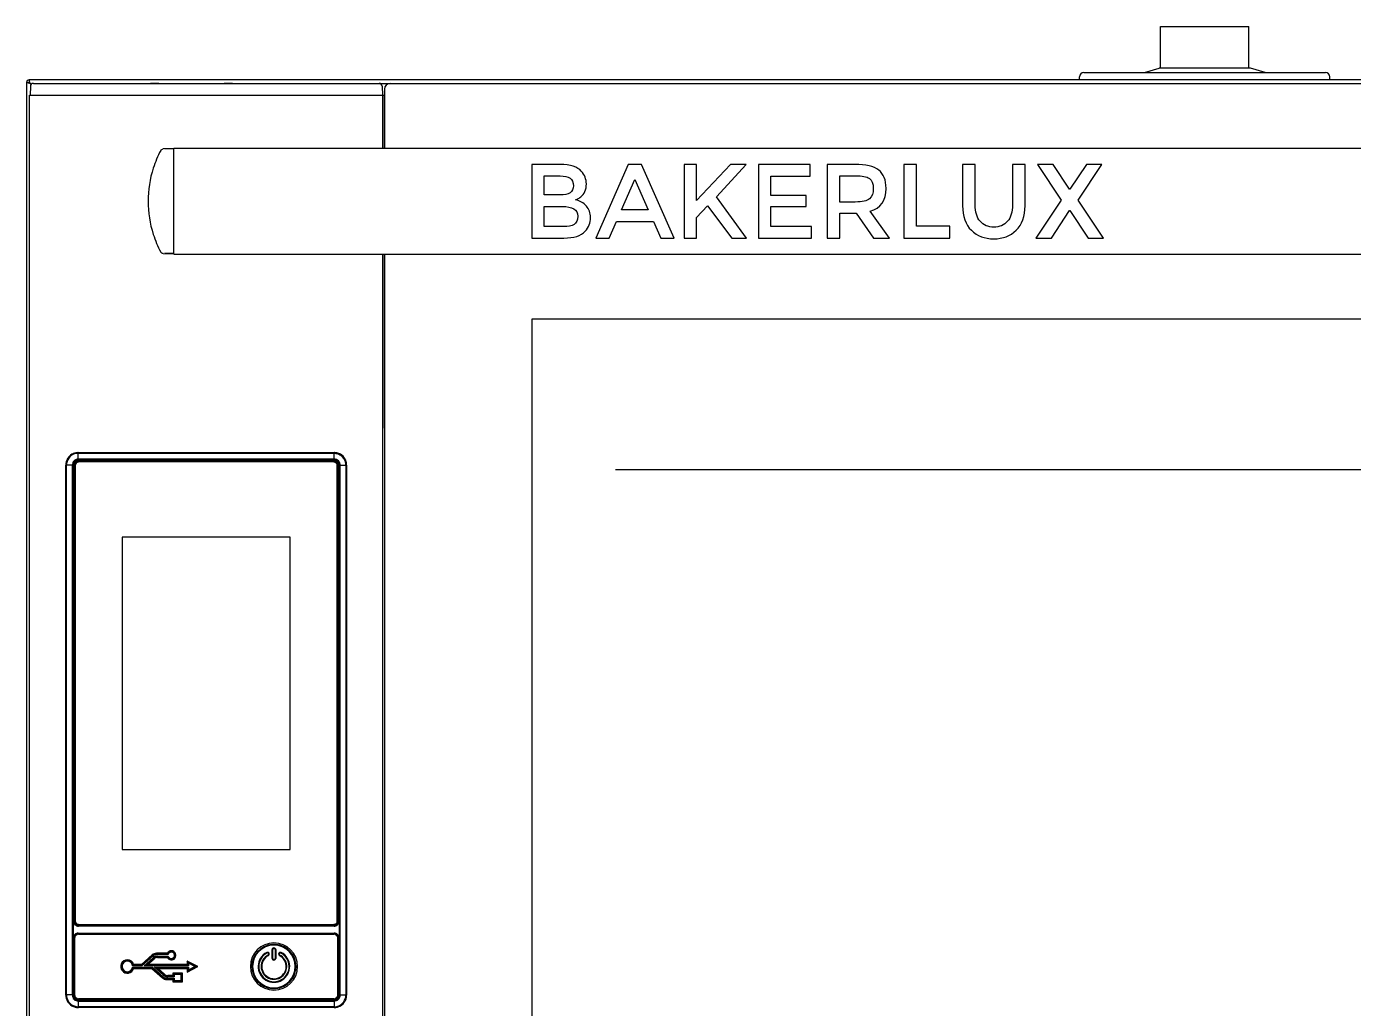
# Model space of a CAD drawing. Header units: millimetres. Extents: x 1025 to 6152, y 4116 to 7264.
# Drawn here: x 3914 to 4364.5, y 5778.5 to 6111.8 of the extents above; entities that cross this region are included whole.
import ezdxf

# ---------------------------------------------------------------- set-up
doc = ezdxf.new("R2010")
doc.units = ezdxf.units.MM
doc.header["$LTSCALE"] = 346.5
doc.layers.get('0').update_dxf_attribs({"linetype": 'CONTINUOUS'})
doc.layers.add('ASSI', color=7, linetype='CONTINUOUS')
doc.layers.add('GEOM', color=7, linetype='CONTINUOUS')

msp = doc.modelspace()

# ---------------------------------------------------------------- linework, layer by layer
at = {"color": 7, "linetype": 'Continuous'}
for p, q in [((3913.96, 6092.8), (3913.96, 5617.1)), ((3914.15, 6092.8), (3913.96, 6092.8)), ((3914.15, 6092.8), (3914.78, 6092.8)), ((3914.86, 6093.51), (3914.86, 6093.7)), ((4713.06, 6093.7), (3914.86, 6093.7)), ((3914.86, 6093.51), (3914.86, 6092.88)), ((3915.48, 6092.08), (3914.86, 6092.7)), ((3914.96, 6092.8), (3915.56, 6092.19)), ((3915.27, 6091.51), (3915.22, 6088.5)), ((3916.27, 6092.5), (4711.64, 6092.5)), ((3956.01, 6092.5), (3956.01, 6092.55)), ((3956.01, 6092.55), (3958.91, 6092.55)), ((3958.91, 6092.5), (3958.91, 6092.55)), ((3981.01, 6092.5), (3981.01, 6092.55)), ((3981.01, 6092.55), (3983.91, 6092.55)), ((3983.91, 6092.5), (3983.91, 6092.55)), ((4034.71, 6091.51), (4034.76, 6088.5)), ((3914.96, 5657.5), (3914.96, 6088.5)), ((3914.96, 6088.5), (4034.96, 6088.5)), ((3916.6, 6088.5), (4033.38, 6088.5)), ((4034.96, 6088.5), (4034.96, 6070.5)), ((4034.96, 6070.5), (4034.96, 6088.5)), ((4034.96, 6088.5), (4035.46, 6088.5)), ((4035.46, 6090.5), (4035.46, 6070.5)), ((3963.96, 6070.38), (3960.38, 6070.25)), ((3963.96, 6070.28), (3960.88, 6070.18)), ((3963.96, 6034.49), (3963.96, 6070.5)), ((3963.96, 6070.5), (4663.96, 6070.5)), ((4085.46, 6065), (4085.46, 6040)), ((4095.19, 6065), (4085.46, 6065)), ((4118.26, 6065), (4107.24, 6040)), ((4122.76, 6065), (4118.26, 6065)), ((4133.78, 6040), (4122.76, 6065)), ((4137.25, 6065), (4137.25, 6040)), ((4141.47, 6065), (4137.25, 6065)), ((4152.91, 6065), (4141.47, 6052.8)), ((4141.47, 6052.8), (4141.47, 6065)), ((4148.23, 6054.05), (4158.28, 6065)), ((4158.28, 6065), (4152.91, 6065)), ((4162.43, 6065), (4162.43, 6040)), ((4179.99, 6065), (4162.43, 6065)), ((4179.99, 6061.03), (4179.99, 6065)), ((4185.82, 6065), (4185.82, 6040)), ((4195.12, 6065), (4185.82, 6065)), ((4211.85, 6065), (4211.85, 6040)), ((4216.07, 6065), (4211.85, 6065)), ((4216.07, 6044), (4216.07, 6065)), ((4231.78, 6065), (4231.78, 6050.98)), ((4236, 6065), (4231.78, 6065)), ((4236, 6051.16), (4236, 6065)), ((4248.73, 6065), (4248.73, 6051.16)), ((4252.95, 6065), (4248.73, 6065)), ((4252.95, 6050.98), (4252.95, 6065)), ((4257.24, 6065), (4265.22, 6052.84)), ((4262.46, 6065), (4257.24, 6065)), ((4268.04, 6056.56), (4262.46, 6065)), ((4273.8, 6065), (4268.22, 6056.56)), ((4271.05, 6052.84), (4279.02, 6065)), ((4279.02, 6065), (4273.8, 6065)), ((4089.68, 6054.63), (4089.68, 6061.1)), ((4089.68, 6061.1), (4095.08, 6061.1)), ((4115.97, 6049.58), (4120.51, 6059.88)), ((4120.51, 6059.88), (4125.05, 6049.58)), ((4166.65, 6054.41), (4166.65, 6061.03)), ((4166.65, 6061.03), (4179.99, 6061.03)), ((4190.04, 6052.23), (4190.04, 6061.17)), ((4190.04, 6061.17), (4195.4, 6061.17)), ((4268.22, 6056.56), (4268.04, 6056.56)), ((4095.04, 6054.63), (4089.68, 6054.63)), ((4089.68, 6043.9), (4089.68, 6050.73)), ((4089.68, 6050.73), (4095.76, 6050.73)), ((4141.47, 6047.01), (4145.12, 6050.94)), ((4145.12, 6050.94), (4153.41, 6040)), ((4158.42, 6040), (4148.23, 6054.05)), ((4178.63, 6054.41), (4166.65, 6054.41)), ((4166.65, 6043.97), (4166.65, 6050.66)), ((4166.65, 6050.66), (4178.63, 6050.66)), ((4178.63, 6050.66), (4178.63, 6054.41)), ((4195.29, 6052.23), (4190.04, 6052.23)), ((4265.22, 6052.84), (4256.63, 6040)), ((4279.63, 6040), (4271.05, 6052.84)), ((4125.05, 6049.58), (4115.97, 6049.58)), ((4141.47, 6040), (4141.47, 6047.01)), ((4190.04, 6040), (4190.04, 6048.4)), ((4190.04, 6048.4), (4195.58, 6048.4)), ((4195.58, 6048.4), (4201.55, 6040)), ((4206.92, 6040), (4200.37, 6049.08)), ((4261.89, 6040), (4268.04, 6049.4)), ((4268.04, 6049.4), (4268.22, 6049.4)), ((4268.22, 6049.4), (4274.37, 6040)), ((4096.3, 6043.9), (4089.68, 6043.9)), ((4111.75, 6040), (4114.25, 6045.68)), ((4114.25, 6045.68), (4126.77, 6045.68)), ((4126.77, 6045.68), (4129.27, 6040)), ((4180.42, 6043.97), (4166.65, 6043.97)), ((4180.42, 6040), (4180.42, 6043.97)), ((4227.48, 6044), (4216.07, 6044)), ((4227.48, 6040), (4227.48, 6044)), ((4085.46, 6040), (4096.4, 6040)), ((4107.24, 6040), (4111.75, 6040)), ((4129.27, 6040), (4133.78, 6040)), ((4137.25, 6040), (4141.47, 6040)), ((4153.41, 6040), (4158.42, 6040)), ((4162.43, 6040), (4180.42, 6040)), ((4185.82, 6040), (4190.04, 6040)), ((4201.55, 6040), (4206.92, 6040)), ((4211.85, 6040), (4227.48, 6040)), ((4256.63, 6040), (4261.89, 6040)), ((4274.37, 6040), (4279.63, 6040)), ((3960.38, 6034.74), (3963.96, 6034.62)), ((3963.96, 6034.71), (3960.88, 6034.82)), ((3963.96, 6034.5), (4663.96, 6034.5)), ((4034.96, 6034.5), (4034.96, 5975.5)), ((4034.96, 5657.5), (4034.96, 6034.5)), ((4035.46, 6034.5), (4035.46, 5655.5)), ((4085.46, 6012.5), (4085.46, 5733.5)), ((4542.46, 6012.5), (4085.46, 6012.5))]:
    msp.add_line(p, q, dxfattribs=at)
at = {"color": 9, "linetype": 'Continuous'}
for p, q in [((3931.53, 5967.17), (3931.53, 5967.18)), ((3931.53, 5967.17), (4018.38, 5967.17)), ((3931.54, 5965.5), (3931.54, 5966.94)), ((3931.54, 5966.94), (4018.37, 5966.94)), ((3931.54, 5964.98), (3931.54, 5965.5)), ((3931.54, 5964.71), (3931.54, 5964.98)), ((4018.37, 5964.98), (3931.54, 5964.98)), ((4018.38, 5964.71), (3931.54, 5964.71)), ((4018.37, 5965.5), (4018.37, 5966.94)), ((4018.37, 5964.98), (4018.37, 5965.5)), ((4018.38, 5964.71), (4018.37, 5964.95)), ((4018.38, 5967.17), (4018.39, 5967.18)), ((3927.29, 5962.92), (3927.28, 5962.93)), ((3927.29, 5783.07), (3927.29, 5962.92)), ((3928.71, 5962.91), (3927.51, 5962.91)), ((3927.51, 5783.08), (3927.51, 5962.91)), ((3929.47, 5962.91), (3928.71, 5962.91)), ((3929.47, 5962.91), (3929.47, 5783.08)), ((3929.75, 5962.91), (3929.5, 5962.91)), ((3929.75, 5962.91), (3929.75, 5783.08)), ((3930.33, 5962.86), (3930.2, 5962.86)), ((3930.2, 5808.14), (3930.2, 5962.5)), ((3930.45, 5962.86), (3930.33, 5962.86)), ((3931.6, 5964.13), (3931.6, 5964.26)), ((3931.6, 5964.01), (3931.6, 5964.13)), ((4018.32, 5964.13), (4018.32, 5964.26)), ((4018.32, 5964.01), (4018.32, 5964.13)), ((4019.47, 5962.86), (4019.59, 5962.86)), ((4019.59, 5962.86), (4019.72, 5962.86)), ((4019.72, 5962.5), (4019.72, 5808.14)), ((4020.17, 5962.91), (4020.44, 5962.91)), ((4020.17, 5783.08), (4020.17, 5962.91)), ((4020.44, 5783.08), (4020.44, 5962.91)), ((4020.44, 5962.91), (4021.21, 5962.91)), ((4021.21, 5962.91), (4022.4, 5962.91)), ((4022.4, 5962.91), (4022.4, 5783.08)), ((4022.63, 5962.92), (4022.64, 5962.93)), ((4022.63, 5962.92), (4022.63, 5783.07)), ((3930.33, 5808.14), (3930.2, 5808.14)), ((3930.45, 5808.14), (3930.33, 5808.14)), ((3931.6, 5806.99), (3931.6, 5806.87)), ((4018.32, 5806.99), (4018.32, 5806.87)), ((3929.85, 5783.04), (3929.85, 5802.45)), ((3929.85, 5802.45), (3930.1, 5802.45)), ((3930.1, 5783.04), (3930.1, 5802.45)), ((3930.1, 5802.45), (3930.19, 5802.37)), ((3931.5, 5804.1), (4018.41, 5804.1)), ((3931.5, 5804.1), (3931.5, 5803.85)), ((3931.5, 5803.85), (3931.59, 5803.76)), ((3931.5, 5803.85), (4018.41, 5803.85)), ((3931.56, 5806.7), (3931.6, 5806.74)), ((3931.59, 5803.74), (3931.59, 5803.76)), ((3931.59, 5803.76), (3931.76, 5803.76)), ((3931.59, 5803.73), (3931.59, 5803.74)), ((3931.6, 5806.87), (3931.6, 5806.74)), ((4018.32, 5806.74), (3931.6, 5806.74)), ((3931.76, 5803.76), (4018.16, 5803.76)), ((4018.16, 5803.76), (4018.33, 5803.76)), ((4018.32, 5806.87), (4018.32, 5806.74)), ((4018.35, 5806.7), (4018.32, 5806.74)), ((4018.41, 5803.85), (4018.33, 5803.76)), ((4018.33, 5803.74), (4018.33, 5803.76)), ((4018.33, 5803.73), (4018.33, 5803.74)), ((4018.41, 5804.1), (4018.41, 5803.85)), ((4019.81, 5802.45), (4019.73, 5802.37)), ((4020.06, 5802.45), (4019.81, 5802.45)), ((4019.81, 5802.45), (4019.81, 5783.04)), ((4020.06, 5802.45), (4020.06, 5783.04)), ((3930.21, 5802.37), (3930.19, 5802.37)), ((3930.19, 5802.25), (3930.19, 5802.37)), ((3930.19, 5783.25), (3930.19, 5802.25)), ((3930.26, 5802.37), (3930.21, 5802.37)), ((4019.66, 5802.37), (4019.71, 5802.37)), ((4019.71, 5802.37), (4019.73, 5802.37)), ((4019.73, 5802.37), (4019.73, 5802.25)), ((4019.73, 5802.25), (4019.73, 5783.25)), ((3927.29, 5783.07), (3927.28, 5783.06)), ((3928.71, 5783.08), (3927.51, 5783.08)), ((3929.47, 5783.08), (3928.71, 5783.08)), ((3929.75, 5783.08), (3929.47, 5783.08)), ((3929.85, 5783.04), (3930.1, 5783.04)), ((3930.1, 5783.04), (3930.19, 5783.13)), ((3930.19, 5783.13), (3930.19, 5783.25)), ((3930.21, 5783.13), (3930.19, 5783.13)), ((3930.26, 5783.13), (3930.21, 5783.13)), ((3931.5, 5781.64), (3931.59, 5781.73)), ((3931.5, 5781.39), (3931.5, 5781.64)), ((4018.41, 5781.64), (3931.5, 5781.64)), ((4018.41, 5781.39), (3931.5, 5781.39)), ((3931.54, 5781.29), (4018.38, 5781.29)), ((3931.54, 5781.29), (3931.54, 5781.04)), ((3931.54, 5781.01), (3931.54, 5780.5)), ((3931.54, 5781.01), (4018.37, 5781.01)), ((3931.54, 5780.5), (3931.54, 5779.05)), ((3931.59, 5781.77), (3931.59, 5781.75)), ((3931.59, 5781.75), (3931.59, 5781.73)), ((3931.76, 5781.73), (3931.59, 5781.73)), ((4018.16, 5781.73), (3931.76, 5781.73)), ((4018.33, 5781.73), (4018.16, 5781.73)), ((4018.33, 5781.77), (4018.33, 5781.75)), ((4018.33, 5781.75), (4018.33, 5781.73)), ((4018.41, 5781.64), (4018.33, 5781.73)), ((4018.38, 5781.29), (4018.37, 5781.01)), ((4018.37, 5781.01), (4018.37, 5780.5)), ((4018.37, 5780.5), (4018.37, 5779.05)), ((4018.41, 5781.39), (4018.41, 5781.64)), ((4019.66, 5783.13), (4019.71, 5783.13)), ((4019.71, 5783.13), (4019.73, 5783.13)), ((4019.73, 5783.25), (4019.73, 5783.13)), ((4019.81, 5783.04), (4019.73, 5783.13)), ((4020.06, 5783.04), (4019.81, 5783.04)), ((4020.17, 5783.08), (4020.41, 5783.08)), ((4020.44, 5783.08), (4021.21, 5783.08)), ((4021.21, 5783.08), (4022.4, 5783.08)), ((4022.63, 5783.07), (4022.64, 5783.06)), ((4018.38, 5778.83), (3931.53, 5778.83)), ((3931.53, 5778.83), (3931.53, 5778.82)), ((4018.37, 5779.05), (3931.54, 5779.05)), ((4018.38, 5778.83), (4018.39, 5778.82))]:
    msp.add_line(p, q, dxfattribs=at)
at = {"color": 2, "linetype": 'Continuous'}
msp.add_line((4113.96, 5961.4), (4513.96, 5961.4), dxfattribs=at)
at = {"color": 9, "linetype": 'Continuous'}
for points in [[(4018.38, 5964.71), (4018.37, 5964.8), (4018.37, 5964.9), (4018.37, 5964.98)], [(3929.75, 5962.91), (3929.65, 5962.91), (3929.56, 5962.91), (3929.47, 5962.91)], [(3931.54, 5781.29), (3931.54, 5781.19), (3931.54, 5781.1), (3931.54, 5781.01)], [(4020.17, 5783.08), (4020.27, 5783.08), (4020.36, 5783.08), (4020.44, 5783.08)]]:
    msp.add_lwpolyline(points, dxfattribs=at)
at = {"color": 7, "linetype": 'Continuous'}
for centre, radius, start, end in [((3914.86, 6092.8), 0.9, 90, 180), ((3914.86, 6092.8), 0.1, 90, 180), ((3916.27, 6091.5), 1, 90, 179), ((4033.71, 6091.5), 1, 1, 90), ((4037.46, 6090.5), 2, 90, 180), ((3991.8, 6052.45), 36.6, 151.8419, 162.0508), ((3991.69, 6052.5), 36.48, 162.0646, 197.9354), ((3991.8, 6052.54), 36.6, 197.9493, 208.1581), ((3997.96, 5792.75), 7.5, 0, 168.75), ((3997.96, 5792.75), 7.5, 0, 168.75), ((3997.96, 5792.75), 7.5, 168.75, 180), ((3997.96, 5792.75), 7.5, 168.75, 180), ((3997.96, 5792.75), 7.5, 180, 348.75), ((3997.96, 5792.75), 7.5, 348.75, 0), ((3997.96, 5792.75), 7.5, 348.75, 0)]:
    msp.add_arc(centre, radius, start, end, dxfattribs=at)
at = {"color": 9, "linetype": 'Continuous'}
for centre, radius, start, end in [((3931.55, 5962.92), 4.26, 153.0369, 162.8276), ((3931.55, 5962.91), 4.03, 98.9758, 171.4052), ((3931.54, 5962.92), 4.26, 144.2295, 153.0203), ((3931.54, 5962.92), 4.25, 137.9545, 144.2272), ((3931.54, 5962.91), 4.26, 131.0569, 137.9454), ((3931.54, 5962.92), 4.25, 124.2566, 131.0508), ((3931.54, 5962.91), 4.26, 118.4228, 124.2541), ((3931.54, 5962.91), 4.26, 107.3361, 118.4073), ((3931.54, 5962.91), 4.25, 102.0486, 107.3202), ((3931.54, 5962.91), 4.26, 92.4816, 102.0374), ((3931.55, 5962.91), 4.03, 90.0459, 98.9808), ((3931.54, 5962.93), 4.24, 90.0409, 92.4762), ((4018.37, 5962.91), 4.03, 81.3986, 89.9555), ((4018.38, 5962.93), 4.24, 87.6693, 89.9597), ((4018.38, 5962.91), 4.26, 78.0579, 87.663), ((4018.38, 5962.92), 4.25, 72.8415, 78.0475), ((4018.38, 5962.91), 4.26, 63.0369, 72.8276), ((4018.38, 5962.91), 4.26, 54.2295, 63.0203), ((4018.37, 5962.91), 4.03, 8.9758, 61.0408), ((4018.38, 5962.92), 4.25, 47.9545, 54.2272), ((4018.37, 5962.91), 4.26, 41.0569, 47.9454), ((4018.38, 5962.92), 4.25, 34.2566, 41.0508), ((4018.38, 5962.92), 4.26, 28.4228, 34.2541), ((4018.37, 5962.92), 4.26, 17.3361, 28.4073), ((3931.55, 5962.92), 4.26, 168.0579, 177.663), ((3931.53, 5962.92), 4.24, 177.6693, 179.9597), ((3931.54, 5962.92), 4.25, 162.8415, 168.0475), ((3931.54, 5962.91), 4.03, 171.3986, 179.9555), ((3931.61, 5962.85), 1.41, 162.4712, 179.924), ((4018.32, 5962.85), 1.41, 72.4712, 89.924), ((4018.37, 5962.91), 4.03, 0.0459, 8.9808), ((4018.38, 5962.92), 4.25, 12.0486, 17.3202), ((4018.37, 5962.92), 4.26, 2.4816, 12.0374), ((4018.39, 5962.92), 4.24, 0.0409, 2.4762), ((4018.31, 5808.14), 1.41, 342.4712, 359.924), ((3931.5, 5802.45), 1.65, 89.9858, 180.0142), ((3931.51, 5802.45), 1.41, 165.3672, 179.9758), ((3931.59, 5802.35), 1.41, 90.0882, 108.9329), ((3931.5, 5802.45), 1.41, 90.0108, 103.7349), ((3931.6, 5808.15), 1.41, 252.4712, 269.924), ((4018.32, 5802.36), 1.41, 73.6062, 89.9341), ((4018.42, 5802.45), 1.65, 359.9858, 90.0142), ((4018.41, 5802.44), 1.41, 75.3672, 89.9758), ((4018.32, 5802.36), 1.41, 0.0882, 18.9329), ((4018.41, 5802.45), 1.41, 0.0108, 13.7349), ((3997.96, 5792.75), 8, 0, 180), ((3997.96, 5792.75), 7.25, 0, 180), ((3997.96, 5792.75), 8, 180, 0), ((3997.96, 5792.75), 7.25, 180, 0), ((3931.53, 5783.08), 4.24, 180.0409, 182.4762), ((3931.55, 5783.08), 4.26, 182.4816, 192.0374), ((3931.54, 5783.08), 4.25, 192.0486, 197.3202), ((3931.55, 5783.08), 4.26, 197.3361, 208.4073), ((3931.54, 5783.09), 4.03, 180.0459, 188.9808), ((3931.55, 5783.09), 4.03, 188.9758, 241.0408), ((3931.54, 5783.08), 4.26, 208.4228, 214.2541), ((3931.54, 5783.08), 4.25, 214.2566, 221.0508), ((3931.54, 5783.08), 4.26, 221.0569, 227.9454), ((3931.54, 5783.08), 4.25, 227.9545, 234.2272), ((3931.5, 5783.04), 1.65, 179.9858, 270.0142), ((3931.51, 5783.04), 1.41, 180.0108, 193.7349), ((3931.6, 5783.13), 1.41, 180.0882, 198.9329), ((3931.5, 5783.05), 1.41, 255.3672, 269.9758), ((3931.59, 5783.14), 1.41, 253.6062, 269.9341), ((4018.32, 5783.14), 1.41, 270.0882, 288.9329), ((4018.42, 5783.04), 1.65, 269.9858, 0.0142), ((4018.41, 5783.05), 1.41, 270.0108, 283.7349), ((4018.37, 5783.09), 4.03, 278.9758, 351.4052), ((4018.41, 5783.04), 1.41, 345.3672, 359.9758), ((4018.37, 5783.08), 4.26, 311.0569, 317.9454), ((4018.38, 5783.08), 4.25, 317.9545, 324.2272), ((4018.38, 5783.08), 4.26, 324.2295, 333.0203), ((4018.37, 5783.08), 4.26, 333.0369, 342.8276), ((4018.37, 5783.09), 4.03, 351.3986, 359.9555), ((4018.38, 5783.08), 4.25, 342.8415, 348.0475), ((4018.37, 5783.08), 4.26, 348.0579, 357.663), ((4018.39, 5783.08), 4.24, 357.6693, 359.9597), ((3931.54, 5783.08), 4.26, 234.2295, 243.0203), ((3931.54, 5783.08), 4.26, 243.0369, 252.8276), ((3931.54, 5783.08), 4.25, 252.8415, 258.0475), ((3931.54, 5783.08), 4.26, 258.0579, 267.663), ((3931.55, 5783.08), 4.03, 261.3986, 269.9555), ((3931.54, 5783.07), 4.24, 267.6693, 269.9597), ((4018.37, 5783.08), 4.03, 270.0459, 278.9808), ((4018.38, 5783.07), 4.24, 270.0409, 272.4762), ((4018.38, 5783.08), 4.26, 272.4816, 282.0374), ((4018.38, 5783.08), 4.25, 282.0486, 287.3202), ((4018.38, 5783.08), 4.26, 287.3361, 298.4073), ((4018.38, 5783.08), 4.26, 298.4228, 304.2541), ((4018.38, 5783.08), 4.25, 304.2566, 311.0508)]:
    msp.add_arc(centre, radius, start, end, dxfattribs=at)
at = {"color": 7, "linetype": 'Continuous'}
for centre, major_axis, start_param, end_param in [((3931.53, 5962.92), (-3.01, 3.01), -0.523121, 0.52312), ((3931.53, 5962.92), (-3.01, 3.01), -0.784789, -0.523121), ((4018.39, 5962.92), (3.01, 3.01), 0.52312, 0.784789), ((4018.39, 5962.92), (3.01, 3.01), -0.523121, 0.52312), ((3931.53, 5962.92), (3.01, -3.01), -2.618472, -2.356803), ((4018.39, 5962.92), (3.01, 3.01), -0.784789, -0.523121), ((3931.53, 5783.07), (3.01, 3.01), 2.356803, 2.618472), ((3931.53, 5783.07), (3.01, 3.01), -3.664713, -2.618472), ((4018.39, 5783.07), (3.01, -3.01), -0.523121, 0.52312), ((4018.39, 5783.07), (3.01, -3.01), 0.52312, 0.784789), ((3931.53, 5783.07), (3.01, 3.01), -2.618472, -2.356803), ((4018.39, 5783.07), (3.01, -3.01), -0.784789, -0.523121)]:
    msp.add_ellipse(centre, major_axis=major_axis, ratio=0.998783, start_param=start_param, end_param=end_param, dxfattribs=at)
for points, knots in [([(3914.15, 6092.8), (3914.25, 6092.78), (3914.49, 6092.74), (3914.73, 6092.71), (3914.86, 6092.7)], [0, 0, 0, 0, 0.444743, 1, 1, 1, 1]), ([(3914.78, 6092.8), (3914.78, 6092.79), (3914.81, 6092.75), (3914.84, 6092.72), (3914.86, 6092.7)], [0, 0, 0, 0, 0.232177, 1, 1, 1, 1]), ([(3914.86, 6093.51), (3914.88, 6093.4), (3914.91, 6093.17), (3914.94, 6092.93), (3914.96, 6092.8)], [0, 0, 0, 0, 0.444743, 1, 1, 1, 1]), ([(3914.86, 6092.88), (3914.87, 6092.87), (3914.9, 6092.85), (3914.93, 6092.82), (3914.96, 6092.8)], [0, 0, 0, 0, 0.232177, 1, 1, 1, 1])]:
    msp.add_open_spline(points, degree=3, knots=knots, dxfattribs=at)
for points in [[(3959.53, 6069.72), (3959.69, 6070.02), (3960.05, 6070.24), (3960.38, 6070.25)], [(4099.55, 6064.37), (4098.33, 6064.78), (4096.87, 6065), (4095.19, 6065)], [(4102.3, 6062.74), (4101.7, 6063.42), (4100.77, 6063.96), (4099.55, 6064.37)], [(4203.31, 6063.07), (4201.66, 6064.35), (4198.91, 6065), (4195.12, 6065)], [(4095.08, 6061.1), (4096.62, 6061.1), (4097.76, 6060.81), (4098.5, 6060.29)], [(4098.5, 6060.29), (4099.23, 6059.78), (4099.62, 6058.92), (4099.62, 6057.74)], [(4104.02, 6058.38), (4104.02, 6059.99), (4103.45, 6061.46), (4102.3, 6062.74)], [(4195.4, 6061.17), (4197.65, 6061.17), (4199.23, 6060.85), (4200.12, 6060.23)], [(4200.12, 6060.23), (4200.98, 6059.63), (4201.45, 6058.52), (4201.45, 6056.88)], [(4205.77, 6056.88), (4205.77, 6059.7), (4204.95, 6061.78), (4203.31, 6063.07)], [(4099.62, 6057.74), (4099.62, 6055.66), (4098.08, 6054.63), (4095.04, 6054.63)], [(4102.16, 6054.02), (4103.38, 6054.95), (4104.02, 6056.41), (4104.02, 6058.38)], [(4201.45, 6056.88), (4201.45, 6055.23), (4201.02, 6054.05), (4200.16, 6053.34)], [(4200.37, 6049.08), (4203.95, 6050.15), (4205.77, 6052.73), (4205.77, 6056.88)], [(4095.76, 6050.73), (4099.3, 6050.73), (4101.09, 6049.62), (4101.09, 6047.4)], [(4100.34, 6052.98), (4100.77, 6053.16), (4101.05, 6053.3), (4101.23, 6053.38)], [(4104.02, 6050.87), (4103.09, 6051.94), (4101.88, 6052.62), (4100.34, 6052.98)], [(4101.23, 6053.38), (4101.37, 6053.45), (4101.7, 6053.66), (4102.16, 6054.02)], [(4105.42, 6046.94), (4105.42, 6048.51), (4104.95, 6049.8), (4104.02, 6050.87)], [(4200.16, 6053.34), (4199.3, 6052.59), (4197.65, 6052.23), (4195.29, 6052.23)], [(4231.78, 6050.98), (4231.78, 6047.37), (4232.74, 6044.58), (4234.73, 6042.64)], [(4237.7, 6045.71), (4236.57, 6047.04), (4236, 6048.87), (4236, 6051.16)], [(4248.73, 6051.16), (4248.73, 6048.87), (4248.16, 6047.04), (4247.02, 6045.71)], [(4249.97, 6042.65), (4251.95, 6044.58), (4252.95, 6047.37), (4252.95, 6050.98)], [(4101.09, 6047.4), (4101.09, 6046.04), (4100.66, 6045.11), (4099.84, 6044.61)], [(4103.62, 6042.33), (4104.81, 6043.65), (4105.42, 6045.18), (4105.42, 6046.94)], [(4242.36, 6043.72), (4240.39, 6043.72), (4238.86, 6044.36), (4237.7, 6045.71)], [(4247.02, 6045.71), (4245.87, 6044.36), (4244.29, 6043.72), (4242.36, 6043.72)], [(4099.84, 6044.61), (4099.01, 6044.11), (4097.83, 6043.9), (4096.3, 6043.9)], [(4096.4, 6040), (4099.8, 6040), (4102.2, 6040.75), (4103.62, 6042.33)], [(4234.73, 6042.64), (4236.71, 6040.71), (4239.25, 6039.75), (4242.36, 6039.75)], [(4242.36, 6039.75), (4245.44, 6039.75), (4247.98, 6040.71), (4249.97, 6042.65)], [(3960.38, 6034.74), (3960.05, 6034.76), (3959.69, 6034.98), (3959.53, 6035.27)]]:
    msp.add_open_spline(points, degree=3, dxfattribs=at)
at = {"color": 9, "linetype": 'Continuous'}
for points, knots in [([(3931.54, 5964.98), (3931.02, 5964.98), (3929.92, 5964.54), (3929.47, 5963.44), (3929.47, 5962.91)], [0, 0, 0, 0, 0.500075, 1, 1, 1, 1]), ([(3931.54, 5964.71), (3931.08, 5964.71), (3930.13, 5964.33), (3929.74, 5963.37), (3929.75, 5962.91)], [0, 0, 0, 0, 0.500075, 1, 1, 1, 1]), ([(3931.53, 5967.17), (3931.54, 5967.16), (3931.53, 5967.08), (3931.54, 5967.01), (3931.54, 5966.94)], [0, 0, 0, 0, 0.081765, 1, 1, 1, 1]), ([(4018.38, 5967.17), (4018.37, 5967.15), (4018.39, 5967.07), (4018.37, 5967), (4018.37, 5966.94)], [0, 0, 0, 0, 0.284532, 1, 1, 1, 1]), ([(4020.44, 5962.91), (4020.44, 5963.44), (4020, 5964.54), (4018.9, 5964.98), (4018.37, 5964.98)], [0, 0, 0, 0, 0.500075, 1, 1, 1, 1]), ([(4020.17, 5962.91), (4020.17, 5963.37), (4019.79, 5964.33), (4018.83, 5964.71), (4018.38, 5964.71)], [0, 0, 0, 0, 0.500075, 1, 1, 1, 1]), ([(3927.29, 5962.92), (3927.3, 5962.91), (3927.39, 5962.92), (3927.46, 5962.91), (3927.51, 5962.91)], [0, 0, 0, 0, 0.284532, 1, 1, 1, 1]), ([(4022.63, 5962.92), (4022.63, 5962.92), (4022.55, 5962.92), (4022.47, 5962.91), (4022.4, 5962.91)], [0, 0, 0, 0, 0.081765, 1, 1, 1, 1]), ([(3927.29, 5783.07), (3927.29, 5783.08), (3927.37, 5783.07), (3927.44, 5783.08), (3927.51, 5783.08)], [0, 0, 0, 0, 0.081765, 1, 1, 1, 1]), ([(3929.47, 5783.08), (3929.47, 5782.55), (3929.92, 5781.46), (3931.02, 5781.01), (3931.54, 5781.01)], [0, 0, 0, 0, 0.500075, 1, 1, 1, 1]), ([(3929.75, 5783.08), (3929.74, 5782.62), (3930.13, 5781.67), (3931.08, 5781.28), (3931.54, 5781.29)], [0, 0, 0, 0, 0.500075, 1, 1, 1, 1]), ([(4018.37, 5781.01), (4018.9, 5781.01), (4020, 5781.46), (4020.44, 5782.55), (4020.44, 5783.08)], [0, 0, 0, 0, 0.500075, 1, 1, 1, 1]), ([(4018.38, 5781.29), (4018.83, 5781.28), (4019.79, 5781.67), (4020.17, 5782.62), (4020.17, 5783.08)], [0, 0, 0, 0, 0.500075, 1, 1, 1, 1]), ([(4022.63, 5783.07), (4022.61, 5783.09), (4022.53, 5783.07), (4022.46, 5783.08), (4022.4, 5783.08)], [0, 0, 0, 0, 0.284532, 1, 1, 1, 1]), ([(3931.53, 5778.83), (3931.55, 5778.84), (3931.53, 5778.93), (3931.54, 5779), (3931.54, 5779.05)], [0, 0, 0, 0, 0.284532, 1, 1, 1, 1]), ([(4018.38, 5778.83), (4018.38, 5778.83), (4018.38, 5778.91), (4018.38, 5778.98), (4018.37, 5779.05)], [0, 0, 0, 0, 0.081765, 1, 1, 1, 1])]:
    msp.add_open_spline(points, degree=3, knots=knots, dxfattribs=at)
for points in [[(4018.97, 5966.9), (4019.44, 5966.83), (4019.91, 5966.67), (4020.32, 5966.44)], [(3930.27, 5963.28), (3930.37, 5963.6), (3930.6, 5963.89), (3930.89, 5964.06)], [(3930.45, 5962.86), (3930.45, 5963.08), (3930.52, 5963.3), (3930.64, 5963.49)], [(3930.64, 5963.49), (3930.73, 5963.63), (3930.87, 5963.76), (3931.02, 5963.85)], [(3930.89, 5964.06), (3931.1, 5964.19), (3931.35, 5964.26), (3931.6, 5964.26)], [(3931.02, 5963.85), (3931.19, 5963.95), (3931.4, 5964.01), (3931.6, 5964.01)], [(4018.32, 5964.01), (4018.54, 5964.01), (4018.76, 5963.94), (4018.95, 5963.82)], [(4018.74, 5964.19), (4019.06, 5964.09), (4019.35, 5963.85), (4019.52, 5963.57)], [(4018.95, 5963.82), (4019.09, 5963.72), (4019.22, 5963.59), (4019.31, 5963.44)], [(4019.31, 5963.44), (4019.41, 5963.27), (4019.47, 5963.06), (4019.47, 5962.86)], [(4019.52, 5963.57), (4019.65, 5963.36), (4019.72, 5963.1), (4019.72, 5962.86)], [(3930.39, 5807.43), (3930.27, 5807.64), (3930.2, 5807.89), (3930.2, 5808.14)], [(3931.18, 5806.8), (3930.86, 5806.91), (3930.56, 5807.14), (3930.39, 5807.43)], [(3930.61, 5807.55), (3930.51, 5807.73), (3930.45, 5807.94), (3930.45, 5808.14)], [(3930.97, 5807.18), (3930.82, 5807.27), (3930.7, 5807.4), (3930.61, 5807.55)], [(3931.6, 5806.99), (3931.38, 5806.99), (3931.15, 5807.06), (3930.97, 5807.18)], [(4018.9, 5807.15), (4018.73, 5807.05), (4018.52, 5806.99), (4018.32, 5806.99)], [(4019.28, 5807.51), (4019.18, 5807.36), (4019.05, 5807.24), (4018.9, 5807.15)], [(4019.65, 5807.72), (4019.55, 5807.4), (4019.32, 5807.1), (4019.03, 5806.93)], [(4019.47, 5808.14), (4019.47, 5807.92), (4019.4, 5807.69), (4019.28, 5807.51)], [(3930.15, 5802.81), (3930.27, 5803.27), (3930.71, 5803.7), (3931.17, 5803.81)], [(3930.19, 5802.37), (3930.19, 5802.57), (3930.24, 5802.78), (3930.33, 5802.96)], [(3930.33, 5802.96), (3930.48, 5803.29), (3930.79, 5803.57), (3931.14, 5803.69)], [(4019.03, 5806.93), (4018.82, 5806.81), (4018.56, 5806.74), (4018.32, 5806.74)], [(4018.72, 5803.71), (4019.13, 5803.59), (4019.51, 5803.22), (4019.65, 5802.82)], [(4018.77, 5803.81), (4019.23, 5803.69), (4019.66, 5803.25), (4019.77, 5802.79)], [(3931.15, 5781.69), (3930.69, 5781.81), (3930.26, 5782.24), (3930.14, 5782.71)], [(3931.2, 5781.79), (3930.79, 5781.91), (3930.41, 5782.27), (3930.27, 5782.67)], [(4019.77, 5782.69), (4019.65, 5782.22), (4019.21, 5781.8), (4018.75, 5781.68)], [(4019.59, 5782.53), (4019.44, 5782.21), (4019.13, 5781.93), (4018.78, 5781.81)], [(4019.73, 5783.13), (4019.73, 5782.93), (4019.68, 5782.72), (4019.59, 5782.53)], [(3930.94, 5779.1), (3930.47, 5779.17), (3930.01, 5779.33), (3929.59, 5779.56)]]:
    msp.add_open_spline(points, degree=3, dxfattribs=at)
at = {"layer": 'ASSI', "color": 7, "linetype": 'Continuous'}
for p, q in [((4298.96, 6097.7), (4298.96, 6111.8)), ((4298.96, 6111.8), (4328.96, 6111.8)), ((4328.96, 6097.7), (4328.96, 6111.8)), ((4293.46, 6096.2), (4298.46, 6097.7)), ((4329.46, 6097.7), (4298.46, 6097.7)), ((4334.46, 6096.2), (4329.46, 6097.7))]:
    msp.add_line(p, q, dxfattribs=at)
at = {"layer": 'GEOM', "color": 7, "linetype": 'Continuous'}
for p, q in [((4272.96, 6096.2), (4354.96, 6096.2)), ((4271.46, 6093.7), (4271.46, 6094.7)), ((4356.46, 6093.7), (4356.46, 6094.7)), ((3930.46, 5962.8), (3930.46, 5808.2)), ((4018.26, 5964), (3931.66, 5964)), ((4019.46, 5808.2), (4019.46, 5962.8)), ((4003.46, 5938.5), (3946.46, 5938.5)), ((3946.46, 5938.5), (3946.46, 5832.5)), ((4003.46, 5832.5), (4003.46, 5938.5)), ((3946.46, 5832.5), (4003.46, 5832.5)), ((3931.66, 5807), (4018.26, 5807)), ((4018.16, 5803.75), (3931.76, 5803.75)), ((3930.26, 5802.25), (3930.26, 5783.25)), ((3997.46, 5797.72), (3997.46, 5798.5)), ((3998.46, 5798.5), (3998.46, 5797.72)), ((4019.66, 5783.25), (4019.66, 5802.25)), ((3953.07, 5793.21), (3952.98, 5793.44)), ((3954.48, 5793.21), (3955.08, 5793.44)), ((3968.75, 5794.23), (3968.53, 5794.6)), ((3968.75, 5793.21), (3968.53, 5793.44)), ((3968.75, 5794.23), (3968.98, 5793.85)), ((3997.46, 5795.5), (3997.46, 5797.72)), ((3998.46, 5797.72), (3998.46, 5795.5)), ((3953.07, 5793.21), (3953.15, 5792.98)), ((3954.48, 5793.21), (3953.88, 5792.98)), ((3956.61, 5792.27), (3956.53, 5792.04)), ((3956.61, 5792.27), (3956.7, 5792.5)), ((3958.03, 5792.27), (3957.43, 5792.5)), ((3958.03, 5792.27), (3958.63, 5792.04)), ((3963.9, 5790.22), (3963.67, 5790.45)), ((3963.9, 5789.47), (3963.67, 5789.7)), ((3963.9, 5790.22), (3964.12, 5789.99)), ((3963.9, 5789.47), (3964.12, 5789.24)), ((3966.64, 5790.22), (3966.41, 5789.99)), ((3966.64, 5790.22), (3966.87, 5790.45)), ((3968.75, 5792.27), (3968.53, 5792.04)), ((3968.75, 5791.26), (3968.53, 5790.88)), ((3968.75, 5793.21), (3968.98, 5792.98)), ((3968.75, 5792.27), (3968.98, 5792.5)), ((3968.75, 5791.26), (3968.98, 5791.63)), ((3971.62, 5792.75), (3971.12, 5792.75)), ((3971.62, 5792.75), (3972.12, 5792.75)), ((3963.9, 5788.53), (3963.67, 5788.3)), ((3963.9, 5787.78), (3963.67, 5787.55)), ((3963.9, 5788.53), (3964.12, 5788.76)), ((3963.9, 5787.78), (3964.12, 5788.01)), ((3966.64, 5787.78), (3966.41, 5788.01)), ((3966.64, 5787.78), (3966.87, 5787.55)), ((3931.76, 5781.75), (4018.16, 5781.75))]:
    msp.add_line(p, q, dxfattribs=at)
at = {"layer": 'GEOM', "color": 9, "linetype": 'Continuous'}
for p, q in [((3929.92, 5808.1), (3929.92, 5962.89)), ((3929.92, 5962.89), (3930.16, 5962.89)), ((3930.16, 5808.1), (3930.16, 5962.89)), ((3931.56, 5964.54), (4018.35, 5964.54)), ((3931.56, 5964.54), (3931.56, 5964.29)), ((3931.56, 5964.29), (4018.35, 5964.29)), ((4018.35, 5964.54), (4018.35, 5964.29)), ((4019.75, 5962.89), (4019.75, 5808.1)), ((4020, 5962.89), (4019.75, 5962.89)), ((4020, 5962.89), (4020, 5808.1)), ((3929.92, 5808.1), (3930.16, 5808.1)), ((4018.35, 5806.7), (3931.56, 5806.7)), ((3931.56, 5806.45), (3931.56, 5806.7)), ((4018.35, 5806.45), (3931.56, 5806.45)), ((4018.35, 5806.45), (4018.35, 5806.7)), ((3997.36, 5795.5), (3997.36, 5798.5)), ((3997.36, 5798.5), (3997.46, 5798.5)), ((3997.56, 5798.5), (3997.46, 5798.5)), ((3997.56, 5795.5), (3997.56, 5798.5)), ((3998.36, 5798.5), (3998.46, 5798.5)), ((3998.36, 5798.5), (3998.36, 5795.5)), ((3998.56, 5798.5), (3998.46, 5798.5)), ((3998.56, 5798.5), (3998.56, 5795.5)), ((3952.98, 5793.44), (3950.32, 5793.44)), ((3956.59, 5796.67), (3952.98, 5793.44)), ((3956.75, 5796.5), (3953.07, 5793.21)), ((3956.9, 5796.33), (3953.15, 5792.98)), ((3953.88, 5792.98), (3956.97, 5795.74)), ((3954.48, 5793.21), (3957.12, 5795.57)), ((3955.08, 5793.44), (3957.27, 5795.4)), ((3968.53, 5793.44), (3955.08, 5793.44)), ((3956.59, 5796.67), (3956.75, 5796.5)), ((3956.9, 5796.33), (3956.75, 5796.5)), ((3956.97, 5795.74), (3957.12, 5795.57)), ((3957.27, 5795.4), (3957.12, 5795.57)), ((3958.09, 5797.25), (3958.09, 5797.02)), ((3961.77, 5797.25), (3958.09, 5797.25)), ((3958.09, 5796.79), (3958.09, 5797.02)), ((3961.92, 5797.02), (3958.09, 5797.02)), ((3962.08, 5796.79), (3958.09, 5796.79)), ((3958.44, 5796.31), (3958.44, 5796.08)), ((3958.44, 5796.31), (3962.08, 5796.31)), ((3958.44, 5795.85), (3958.44, 5796.08)), ((3958.44, 5796.08), (3961.92, 5796.08)), ((3958.44, 5795.85), (3961.77, 5795.85)), ((3972.12, 5792.75), (3968.53, 5794.6)), ((3968.53, 5794.6), (3968.53, 5793.44)), ((3968.75, 5794.23), (3968.75, 5793.21)), ((3971.62, 5792.75), (3968.75, 5794.23)), ((3968.98, 5793.85), (3968.98, 5792.98)), ((3971.12, 5792.75), (3968.98, 5793.85)), ((3995.49, 5797.49), (3995.53, 5797.4)), ((3995.58, 5797.32), (3995.53, 5797.4)), ((3995.95, 5796.61), (3996, 5796.52)), ((3996.04, 5796.43), (3996, 5796.52)), ((3997.36, 5795.5), (3997.46, 5795.5)), ((3997.56, 5795.5), (3997.46, 5795.5)), ((3998.36, 5795.5), (3998.46, 5795.5)), ((3998.56, 5795.5), (3998.46, 5795.5)), ((3999.88, 5796.43), (3999.92, 5796.52)), ((3999.97, 5796.61), (3999.92, 5796.52)), ((4000.34, 5797.32), (4000.38, 5797.4)), ((4000.43, 5797.49), (4000.38, 5797.4)), ((3953.15, 5792.98), (3949.95, 5792.98)), ((3949.95, 5792.5), (3956.7, 5792.5)), ((3953.07, 5793.21), (3950.14, 5793.21)), ((3950.14, 5792.27), (3956.61, 5792.27)), ((3950.31, 5792.04), (3956.53, 5792.04)), ((3968.98, 5792.98), (3953.88, 5792.98)), ((3968.75, 5793.21), (3954.48, 5793.21)), ((3956.53, 5792.04), (3960.09, 5788.87)), ((3956.61, 5792.27), (3960.24, 5789.04)), ((3956.7, 5792.5), (3960.39, 5789.21)), ((3957.43, 5792.5), (3968.98, 5792.5)), ((3960.46, 5789.8), (3957.43, 5792.5)), ((3960.61, 5789.97), (3958.03, 5792.27)), ((3958.03, 5792.27), (3968.75, 5792.27)), ((3960.76, 5790.14), (3958.63, 5792.04)), ((3958.63, 5792.04), (3968.53, 5792.04)), ((3960.09, 5788.87), (3960.24, 5789.04)), ((3960.39, 5789.21), (3960.24, 5789.04)), ((3960.46, 5789.8), (3960.61, 5789.97)), ((3960.76, 5790.14), (3960.61, 5789.97)), ((3963.67, 5789.7), (3961.93, 5789.7)), ((3961.93, 5789.7), (3961.93, 5789.47)), ((3961.93, 5789.24), (3961.93, 5789.47)), ((3963.9, 5789.47), (3961.93, 5789.47)), ((3964.12, 5789.24), (3961.93, 5789.24)), ((3966.87, 5790.45), (3963.67, 5790.45)), ((3963.67, 5790.45), (3963.67, 5789.7)), ((3966.64, 5790.22), (3963.9, 5790.22)), ((3963.9, 5790.22), (3963.9, 5789.47)), ((3964.12, 5789.99), (3964.12, 5789.24)), ((3966.41, 5789.99), (3964.12, 5789.99)), ((3966.41, 5788.01), (3966.41, 5789.99)), ((3966.64, 5787.78), (3966.64, 5790.22)), ((3966.87, 5787.55), (3966.87, 5790.45)), ((3968.53, 5790.88), (3972.12, 5792.75)), ((3968.53, 5792.04), (3968.53, 5790.88)), ((3968.75, 5791.26), (3971.62, 5792.75)), ((3968.75, 5792.27), (3968.75, 5791.26)), ((3968.98, 5791.63), (3971.12, 5792.75)), ((3968.98, 5792.5), (3968.98, 5791.63)), ((3961.59, 5788.76), (3961.59, 5788.53)), ((3961.59, 5788.76), (3964.12, 5788.76)), ((3961.59, 5788.53), (3963.9, 5788.53)), ((3961.59, 5788.3), (3961.59, 5788.53)), ((3961.59, 5788.3), (3963.67, 5788.3)), ((3963.67, 5788.3), (3963.67, 5787.55)), ((3963.67, 5787.55), (3966.87, 5787.55)), ((3963.9, 5788.53), (3963.9, 5787.78)), ((3963.9, 5787.78), (3966.64, 5787.78)), ((3964.12, 5788.76), (3964.12, 5788.01)), ((3964.12, 5788.01), (3966.41, 5788.01))]:
    msp.add_line(p, q, dxfattribs=at)
at = {"layer": 'GEOM', "color": 7, "linetype": 'Continuous'}
for points in [[(3953.07, 5793.21), (3953.05, 5793.27), (3953.02, 5793.35), (3952.98, 5793.44)], [(3954.48, 5793.21), (3954.53, 5793.23), (3954.59, 5793.25), (3954.65, 5793.28), (3954.72, 5793.31), (3954.8, 5793.33), (3954.89, 5793.37), (3954.98, 5793.4), (3955.08, 5793.44)], [(3968.75, 5794.23), (3968.73, 5794.27), (3968.7, 5794.32), (3968.66, 5794.38), (3968.62, 5794.45), (3968.57, 5794.52), (3968.53, 5794.6)], [(3968.75, 5793.21), (3968.72, 5793.25), (3968.66, 5793.3), (3968.6, 5793.37), (3968.53, 5793.44)], [(3968.75, 5794.23), (3968.79, 5794.18), (3968.82, 5794.11), (3968.87, 5794.03), (3968.93, 5793.94), (3968.98, 5793.85)], [(3953.07, 5793.21), (3953.09, 5793.16), (3953.12, 5793.08), (3953.15, 5792.98)], [(3954.48, 5793.21), (3954.43, 5793.19), (3954.37, 5793.17), (3954.31, 5793.15), (3954.23, 5793.12), (3954.15, 5793.09), (3954.06, 5793.05), (3953.97, 5793.02), (3953.88, 5792.98)], [(3956.61, 5792.27), (3956.59, 5792.22), (3956.56, 5792.14), (3956.53, 5792.04)], [(3956.61, 5792.27), (3956.63, 5792.32), (3956.67, 5792.4), (3956.7, 5792.5)], [(3958.03, 5792.27), (3957.98, 5792.29), (3957.92, 5792.31), (3957.86, 5792.34), (3957.78, 5792.37), (3957.7, 5792.4), (3957.61, 5792.43), (3957.51, 5792.47), (3957.43, 5792.5)], [(3958.03, 5792.27), (3958.08, 5792.25), (3958.14, 5792.23), (3958.2, 5792.21), (3958.27, 5792.18), (3958.35, 5792.15), (3958.44, 5792.12), (3958.53, 5792.08), (3958.63, 5792.04)], [(3963.9, 5790.22), (3963.86, 5790.26), (3963.8, 5790.31), (3963.74, 5790.37), (3963.67, 5790.45)], [(3963.9, 5789.47), (3963.86, 5789.51), (3963.8, 5789.56), (3963.74, 5789.62), (3963.67, 5789.7)], [(3963.9, 5790.22), (3963.95, 5790.16), (3964.03, 5790.09), (3964.12, 5789.99)], [(3963.9, 5789.47), (3963.95, 5789.41), (3964.03, 5789.34), (3964.12, 5789.24)], [(3966.64, 5790.22), (3966.58, 5790.16), (3966.5, 5790.09), (3966.41, 5789.99)], [(3966.64, 5790.22), (3966.67, 5790.26), (3966.73, 5790.31), (3966.79, 5790.37), (3966.87, 5790.45)], [(3968.75, 5792.27), (3968.72, 5792.23), (3968.66, 5792.18), (3968.6, 5792.12), (3968.53, 5792.04)], [(3968.75, 5791.26), (3968.73, 5791.22), (3968.7, 5791.16), (3968.66, 5791.1), (3968.62, 5791.04), (3968.57, 5790.96), (3968.53, 5790.88)], [(3968.75, 5793.21), (3968.81, 5793.16), (3968.89, 5793.08), (3968.98, 5792.98)], [(3968.75, 5792.27), (3968.81, 5792.32), (3968.89, 5792.4), (3968.98, 5792.5)], [(3968.75, 5791.26), (3968.79, 5791.31), (3968.82, 5791.37), (3968.87, 5791.45), (3968.93, 5791.54), (3968.98, 5791.63)], [(3971.62, 5792.75), (3971.57, 5792.75), (3971.5, 5792.75), (3971.42, 5792.75), (3971.33, 5792.75), (3971.23, 5792.75), (3971.12, 5792.75)], [(3971.62, 5792.75), (3971.67, 5792.75), (3971.73, 5792.75), (3971.79, 5792.75), (3971.86, 5792.75), (3971.94, 5792.75), (3972.03, 5792.75), (3972.12, 5792.75)], [(3963.9, 5788.53), (3963.86, 5788.49), (3963.8, 5788.44), (3963.74, 5788.37), (3963.67, 5788.3)], [(3963.9, 5787.78), (3963.86, 5787.74), (3963.8, 5787.69), (3963.74, 5787.62), (3963.67, 5787.55)], [(3963.9, 5788.53), (3963.95, 5788.58), (3964.03, 5788.66), (3964.12, 5788.76)], [(3963.9, 5787.78), (3963.95, 5787.83), (3964.03, 5787.91), (3964.12, 5788.01)], [(3966.64, 5787.78), (3966.58, 5787.83), (3966.5, 5787.91), (3966.41, 5788.01)], [(3966.64, 5787.78), (3966.67, 5787.74), (3966.73, 5787.69), (3966.79, 5787.62), (3966.87, 5787.55)]]:
    msp.add_lwpolyline(points, dxfattribs=at)
for centre, radius, start, end in [((4272.96, 6094.7), 1.5, 90, 180), ((4354.96, 6094.7), 1.5, 0, 90), ((3931.66, 5962.8), 1.2, 90, 180), ((4018.26, 5962.8), 1.2, 0, 90), ((3931.66, 5808.2), 1.2, 180, 270), ((4018.26, 5808.2), 1.2, 270, 0), ((3931.76, 5802.25), 1.5, 165, 180), ((3931.76, 5802.25), 1.5, 150, 165), ((3931.76, 5802.25), 1.5, 135, 150), ((3931.76, 5802.25), 1.5, 120, 135), ((3931.76, 5802.25), 1.5, 105, 120), ((3931.76, 5802.25), 1.5, 90, 105), ((4018.16, 5802.25), 1.5, 75, 90), ((4018.16, 5802.25), 1.5, 60, 75), ((4018.16, 5802.25), 1.5, 45, 60), ((4018.16, 5802.25), 1.5, 30, 45), ((4018.16, 5802.25), 1.5, 15, 30), ((4018.16, 5802.25), 1.5, 0, 15), ((3997.96, 5798.5), 0.5, 157.5001, 177.75), ((3997.96, 5798.5), 0.5, 177.75, 180), ((3997.96, 5798.5), 0.5, 149.6784, 157.5001), ((3997.96, 5798.5), 0.5, 135.0002, 149.6784), ((3997.96, 5798.5), 0.5, 125.5743, 135.0002), ((3997.96, 5798.5), 0.5, 112.5003, 125.5743), ((3997.96, 5798.5), 0.5, 101.6638, 112.5003), ((3997.96, 5798.5), 0.5, 90.0004, 101.6638), ((3997.96, 5798.5), 0.5, 81.6266, 90.0004), ((3997.96, 5798.5), 0.5, 67.5006, 81.6266), ((3997.96, 5798.5), 0.5, 52.4048, 67.5006), ((3997.96, 5798.5), 0.5, 45.0004, 52.4048), ((3997.96, 5798.5), 0.5, 22.5, 45.0004), ((3997.96, 5798.5), 0.5, 2.2499, 22.5), ((3997.96, 5798.5), 0.5, 0, 2.2499), ((3944.69, 5797.52), 6.95, 321.6679, 324.0385), ((3997.96, 5792.75), 5.25, 129.7, 227.3), ((3997.96, 5792.75), 4.25, 130.2083, 292.0979), ((3997.96, 5792.75), 5.25, 117.5, 129.7), ((3997.96, 5792.75), 4.25, 117.5, 130.2083), ((3997.96, 5792.75), 4.25, 117.5, 130.2083), ((3995.77, 5796.96), 0.5, 115.25, 117.5), ((3995.77, 5796.96), 0.5, 95.0001, 115.25), ((3995.77, 5796.96), 0.5, 87.1797, 95.0001), ((3995.77, 5796.96), 0.5, 72.5002, 87.1797), ((3995.77, 5796.96), 0.5, 63.0722, 72.5002), ((3995.77, 5796.96), 0.5, 51.7797, 63.0722), ((3995.77, 5796.96), 0.5, 297.5, 299.7499), ((3995.77, 5796.96), 0.5, 299.7499, 320), ((3995.77, 5796.96), 0.5, 50.0003, 51.7797), ((3995.77, 5796.96), 0.5, 39.1712, 50.0003), ((3995.77, 5796.96), 0.5, 27.5004, 39.1712), ((3995.77, 5796.96), 0.5, 320, 342.5004), ((3995.77, 5796.96), 0.5, 19.1159, 27.5004), ((3995.77, 5796.96), 0.5, 5.0006, 19.1159), ((3995.77, 5796.96), 0.5, 342.5004, 349.9348), ((3995.77, 5796.96), 0.5, 349.9348, 5.0006), ((3997.96, 5792.75), 5.25, 263.9, 50.3), ((3997.96, 5795.5), 0.5, 180, 182.2499), ((3997.96, 5795.5), 0.5, 182.2499, 202.5), ((3997.96, 5795.5), 0.5, 202.5, 217.7321), ((3997.96, 5795.5), 0.5, 217.7321, 225.0004), ((3997.96, 5795.5), 0.5, 225.0004, 232.4048), ((3997.96, 5795.5), 0.5, 232.4048, 247.5006), ((3997.96, 5795.5), 0.5, 247.5006, 261.6266), ((3997.96, 5795.5), 0.5, 261.6266, 270.0004), ((3997.96, 5795.5), 0.5, 270.0004, 281.6638), ((3997.96, 5795.5), 0.5, 281.6638, 292.5003), ((3997.96, 5795.5), 0.5, 292.5003, 305.5743), ((3997.96, 5795.5), 0.5, 305.5743, 315.0002), ((3997.96, 5795.5), 0.5, 315.0002, 322.268), ((3997.96, 5795.5), 0.5, 322.268, 329.6784), ((3997.96, 5795.5), 0.5, 329.6784, 337.5001), ((3997.96, 5795.5), 0.5, 337.5001, 357.75), ((3997.96, 5795.5), 0.5, 357.75, 0), ((4000.15, 5796.96), 0.5, 164.1712, 175.0003), ((4000.15, 5796.96), 0.5, 175.0003, 188.0722), ((4000.15, 5796.96), 0.5, 188.0722, 197.5002), ((4000.15, 5796.96), 0.5, 152.5004, 164.1712), ((4000.15, 5796.96), 0.5, 197.5002, 212.1797), ((4000.15, 5796.96), 0.5, 144.1159, 152.5004), ((4000.15, 5796.96), 0.5, 212.1797, 220.0001), ((4000.15, 5796.96), 0.5, 130.0006, 144.1159), ((4000.15, 5796.96), 0.5, 220.0001, 240.25), ((4000.15, 5796.96), 0.5, 128.2202, 130.0006), ((4000.15, 5796.96), 0.5, 114.9348, 128.2202), ((4000.15, 5796.96), 0.5, 240.25, 242.5), ((3997.96, 5792.75), 4.25, 49.7916, 62.5), ((3997.96, 5792.75), 4.25, 49.7916, 62.5), ((4000.15, 5796.96), 0.5, 107.5004, 114.9348), ((4000.15, 5796.96), 0.5, 85, 107.5004), ((4000.15, 5796.96), 0.5, 64.7499, 85), ((4000.15, 5796.96), 0.5, 62.5, 64.7499), ((3997.96, 5792.75), 5.25, 50.3, 62.5), ((3997.96, 5792.75), 4.25, 45.5045, 49.7916), ((3997.96, 5792.75), 4.25, 45.5045, 49.7916), ((3997.96, 5792.75), 4.25, 37.0833, 45.5045), ((3997.96, 5792.75), 4.25, 37.0833, 45.5045), ((3997.96, 5792.75), 4.25, 24.375, 37.0833), ((3997.96, 5792.75), 4.25, 24.375, 37.0833), ((3997.96, 5792.75), 4.25, 358.5224, 24.375), ((3997.96, 5792.75), 4.25, 358.9583, 24.375), ((3945.38, 5796.98), 6.07, 318.8582, 321.6704), ((3945.35, 5788.51), 6.09, 38.1667, 40.9618), ((3944.66, 5787.96), 6.97, 35.812, 38.1692), ((3997.96, 5792.75), 4.25, 292.0979, 303.1479), ((3997.96, 5792.75), 4.25, 295.4167, 303.1479), ((3997.96, 5792.75), 4.25, 303.1479, 308.125), ((3997.96, 5792.75), 4.25, 303.1479, 308.125), ((3997.96, 5792.75), 4.25, 308.125, 320.8333), ((3997.96, 5792.75), 4.25, 308.125, 320.0401), ((3997.96, 5792.75), 4.25, 320.0401, 320.8333), ((3997.96, 5792.75), 4.25, 320.8333, 333.5416), ((3997.96, 5792.75), 4.25, 320.8333, 333.5416), ((3997.96, 5792.75), 4.25, 333.5416, 346.25), ((3997.96, 5792.75), 4.25, 333.5416, 346.25), ((3997.96, 5792.75), 4.25, 346.25, 358.9583), ((3997.96, 5792.75), 4.25, 346.25, 358.5224), ((3997.96, 5792.75), 5.25, 227.3, 239.3626), ((3997.96, 5792.75), 5.25, 239.3626, 239.5), ((3997.96, 5792.75), 5.25, 239.5, 263.9), ((3931.76, 5783.25), 1.5, 180, 195), ((3931.76, 5783.25), 1.5, 195, 210), ((3931.76, 5783.25), 1.5, 210, 225), ((3931.76, 5783.25), 1.5, 225, 240), ((3931.76, 5783.25), 1.5, 240, 255), ((3931.76, 5783.25), 1.5, 255, 270), ((4018.16, 5783.25), 1.5, 270, 285), ((4018.16, 5783.25), 1.5, 285, 300), ((4018.16, 5783.25), 1.5, 300, 315), ((4018.16, 5783.25), 1.5, 315, 330), ((4018.16, 5783.25), 1.5, 330, 345), ((4018.16, 5783.25), 1.5, 345, 0)]:
    msp.add_arc(centre, radius, start, end, dxfattribs=at)
at = {"layer": 'GEOM', "color": 9, "linetype": 'Continuous'}
for centre, radius, start, end in [((3931.56, 5962.89), 1.65, 89.9858, 180.0142), ((4018.35, 5962.89), 1.65, 359.9858, 90.0142), ((3931.56, 5808.1), 1.65, 179.9858, 270.0142), ((4018.35, 5808.1), 1.65, 269.9858, 0.0142), ((3963.15, 5796.55), 1.55, 319.7222, 153.1528), ((3997.96, 5798.5), 0.6, 160.2932, 178.3143), ((3997.96, 5798.5), 0.6, 178.3143, 180), ((3997.96, 5798.5), 0.6, 19.8842, 160.2932), ((3997.96, 5798.5), 0.4, 157.837, 180), ((3997.96, 5798.5), 0.4, 22.1605, 157.837), ((3997.96, 5798.5), 0.4, 0, 22.1605), ((3997.96, 5798.5), 0.6, 1.7071, 19.8842), ((3997.96, 5798.5), 0.6, 0, 1.7071), ((3948.18, 5792.75), 2.25, 156.7507, 341.7239), ((3948.18, 5792.75), 2.25, 17.9765, 156.7507), ((3948.18, 5792.75), 2.02, 156.0477, 346.363), ((3948.18, 5792.75), 2.02, 13.3111, 156.0477), ((3948.18, 5792.75), 1.79, 7.5736, 195.4537), ((3958.09, 5795), 2.25, 90, 131.8103), ((3958.09, 5795), 2.02, 90, 131.8103), ((3958.09, 5795), 1.79, 90, 131.8103), ((3958.44, 5794.1), 2.21, 90, 131.8103), ((3958.44, 5794.1), 1.98, 90, 131.8103), ((3958.44, 5794.1), 1.75, 90, 131.8103), ((3963.15, 5796.55), 1.55, 206.8472, 319.7222), ((3963.15, 5796.55), 1.32, 324.641, 159.1155), ((3963.15, 5796.55), 1.32, 200.8845, 324.641), ((3963.15, 5796.55), 1.09, 26.3462, 167.2071), ((3963.15, 5796.55), 1.09, 192.7929, 26.3462), ((3997.96, 5792.75), 5.35, 117.5, 239.4779), ((3997.96, 5792.75), 5.15, 117.5, 239.4783), ((3997.96, 5792.75), 4.35, 117.5, 307.981), ((3997.96, 5792.75), 4.15, 117.5, 303.1784), ((3997.96, 5792.75), 5.35, 239.6126, 62.5), ((3997.96, 5792.75), 5.15, 239.4783, 62.5), ((3995.77, 5796.96), 0.6, 115.8143, 117.5), ((3995.77, 5796.96), 0.6, 97.7931, 115.8143), ((3995.77, 5796.96), 0.4, 95.337, 117.5), ((3995.77, 5796.96), 0.6, 317.384, 97.7931), ((3995.77, 5796.96), 0.4, 319.6605, 95.337), ((3995.77, 5796.96), 0.4, 297.5, 319.6605), ((3995.77, 5796.96), 0.6, 297.5, 317.384), ((3997.96, 5795.5), 0.6, 180, 181.7071), ((3997.96, 5795.5), 0.6, 181.7071, 199.8842), ((3997.96, 5795.5), 0.6, 199.8842, 340.2932), ((3997.96, 5795.5), 0.4, 180, 202.1605), ((3997.96, 5795.5), 0.4, 202.1605, 337.837), ((3997.96, 5795.5), 0.4, 337.837, 0), ((3997.96, 5795.5), 0.6, 340.2932, 358.3143), ((3997.96, 5795.5), 0.6, 358.3143, 0), ((4000.15, 5796.96), 0.6, 82.384, 222.7931), ((4000.15, 5796.96), 0.6, 222.7931, 240.8143), ((4000.15, 5796.96), 0.4, 84.6605, 220.337), ((4000.15, 5796.96), 0.4, 220.337, 242.5), ((4000.15, 5796.96), 0.6, 240.8143, 242.5), ((3997.96, 5792.75), 4.15, 308.0734, 62.5), ((3997.96, 5792.75), 4.35, 308.1559, 62.5), ((4000.15, 5796.96), 0.4, 62.5, 84.6605), ((4000.15, 5796.96), 0.6, 62.5, 82.384), ((3948.18, 5792.75), 1.79, 195.4537, 352.0655), ((3961.59, 5790.55), 2.02, 228.2874, 270), ((3961.59, 5790.55), 1.79, 228.2874, 270), ((3961.93, 5791.45), 2.21, 228.2874, 270), ((3961.93, 5791.45), 1.98, 228.2874, 270), ((3961.93, 5791.45), 1.75, 228.2874, 270), ((3997.96, 5792.75), 4.15, 303.1784, 308.0734), ((3997.96, 5792.75), 4.35, 307.981, 308.1559), ((3961.59, 5790.55), 2.25, 228.2874, 270), ((3997.96, 5792.75), 5.35, 239.4779, 239.6126)]:
    msp.add_arc(centre, radius, start, end, dxfattribs=at)
for points in [[(3930.16, 5962.89), (3930.16, 5963.12), (3930.22, 5963.35), (3930.33, 5963.54)], [(3930.33, 5963.54), (3930.45, 5963.77), (3930.64, 5963.97), (3930.86, 5964.1)], [(3930.86, 5964.1), (3931.07, 5964.22), (3931.32, 5964.29), (3931.56, 5964.29)], [(4018.35, 5964.29), (4018.58, 5964.29), (4018.81, 5964.23), (4019.01, 5964.13)], [(4019.01, 5964.13), (4019.23, 5964.01), (4019.43, 5963.82), (4019.56, 5963.6)], [(4019.56, 5963.6), (4019.68, 5963.39), (4019.75, 5963.14), (4019.75, 5962.89)], [(3930.36, 5807.4), (3930.23, 5807.61), (3930.16, 5807.86), (3930.16, 5808.1)], [(3930.91, 5806.86), (3930.68, 5806.98), (3930.49, 5807.18), (3930.36, 5807.4)], [(4019.59, 5807.45), (4019.47, 5807.22), (4019.28, 5807.02), (4019.06, 5806.89)], [(4019.75, 5808.1), (4019.75, 5807.88), (4019.7, 5807.65), (4019.59, 5807.45)], [(3931.56, 5806.7), (3931.34, 5806.7), (3931.11, 5806.76), (3930.91, 5806.86)], [(4019.06, 5806.89), (4018.85, 5806.77), (4018.6, 5806.7), (4018.35, 5806.7)]]:
    msp.add_open_spline(points, degree=3, dxfattribs=at)
at = {"layer": 'GEOM', "color": 7, "linetype": 'Continuous'}
for points, knots in [([(3961.92, 5797.02), (3961.91, 5797.03), (3961.85, 5797.11), (3961.81, 5797.18), (3961.77, 5797.25)], [0, 0, 0, 0, 0.18138, 1, 1, 1, 1]), ([(3961.92, 5796.08), (3961.91, 5796.06), (3961.85, 5795.99), (3961.81, 5795.91), (3961.77, 5795.85)], [0, 0, 0, 0, 0.18138, 1, 1, 1, 1]), ([(3961.92, 5797.02), (3961.93, 5797), (3961.98, 5796.93), (3962.04, 5796.85), (3962.08, 5796.79)], [0, 0, 0, 0, 0.181844, 1, 1, 1, 1]), ([(3961.92, 5796.08), (3961.93, 5796.09), (3961.98, 5796.17), (3962.04, 5796.24), (3962.08, 5796.31)], [0, 0, 0, 0, 0.181844, 1, 1, 1, 1])]:
    msp.add_open_spline(points, degree=3, knots=knots, dxfattribs=at)

doc.saveas('drawing.dxf')
